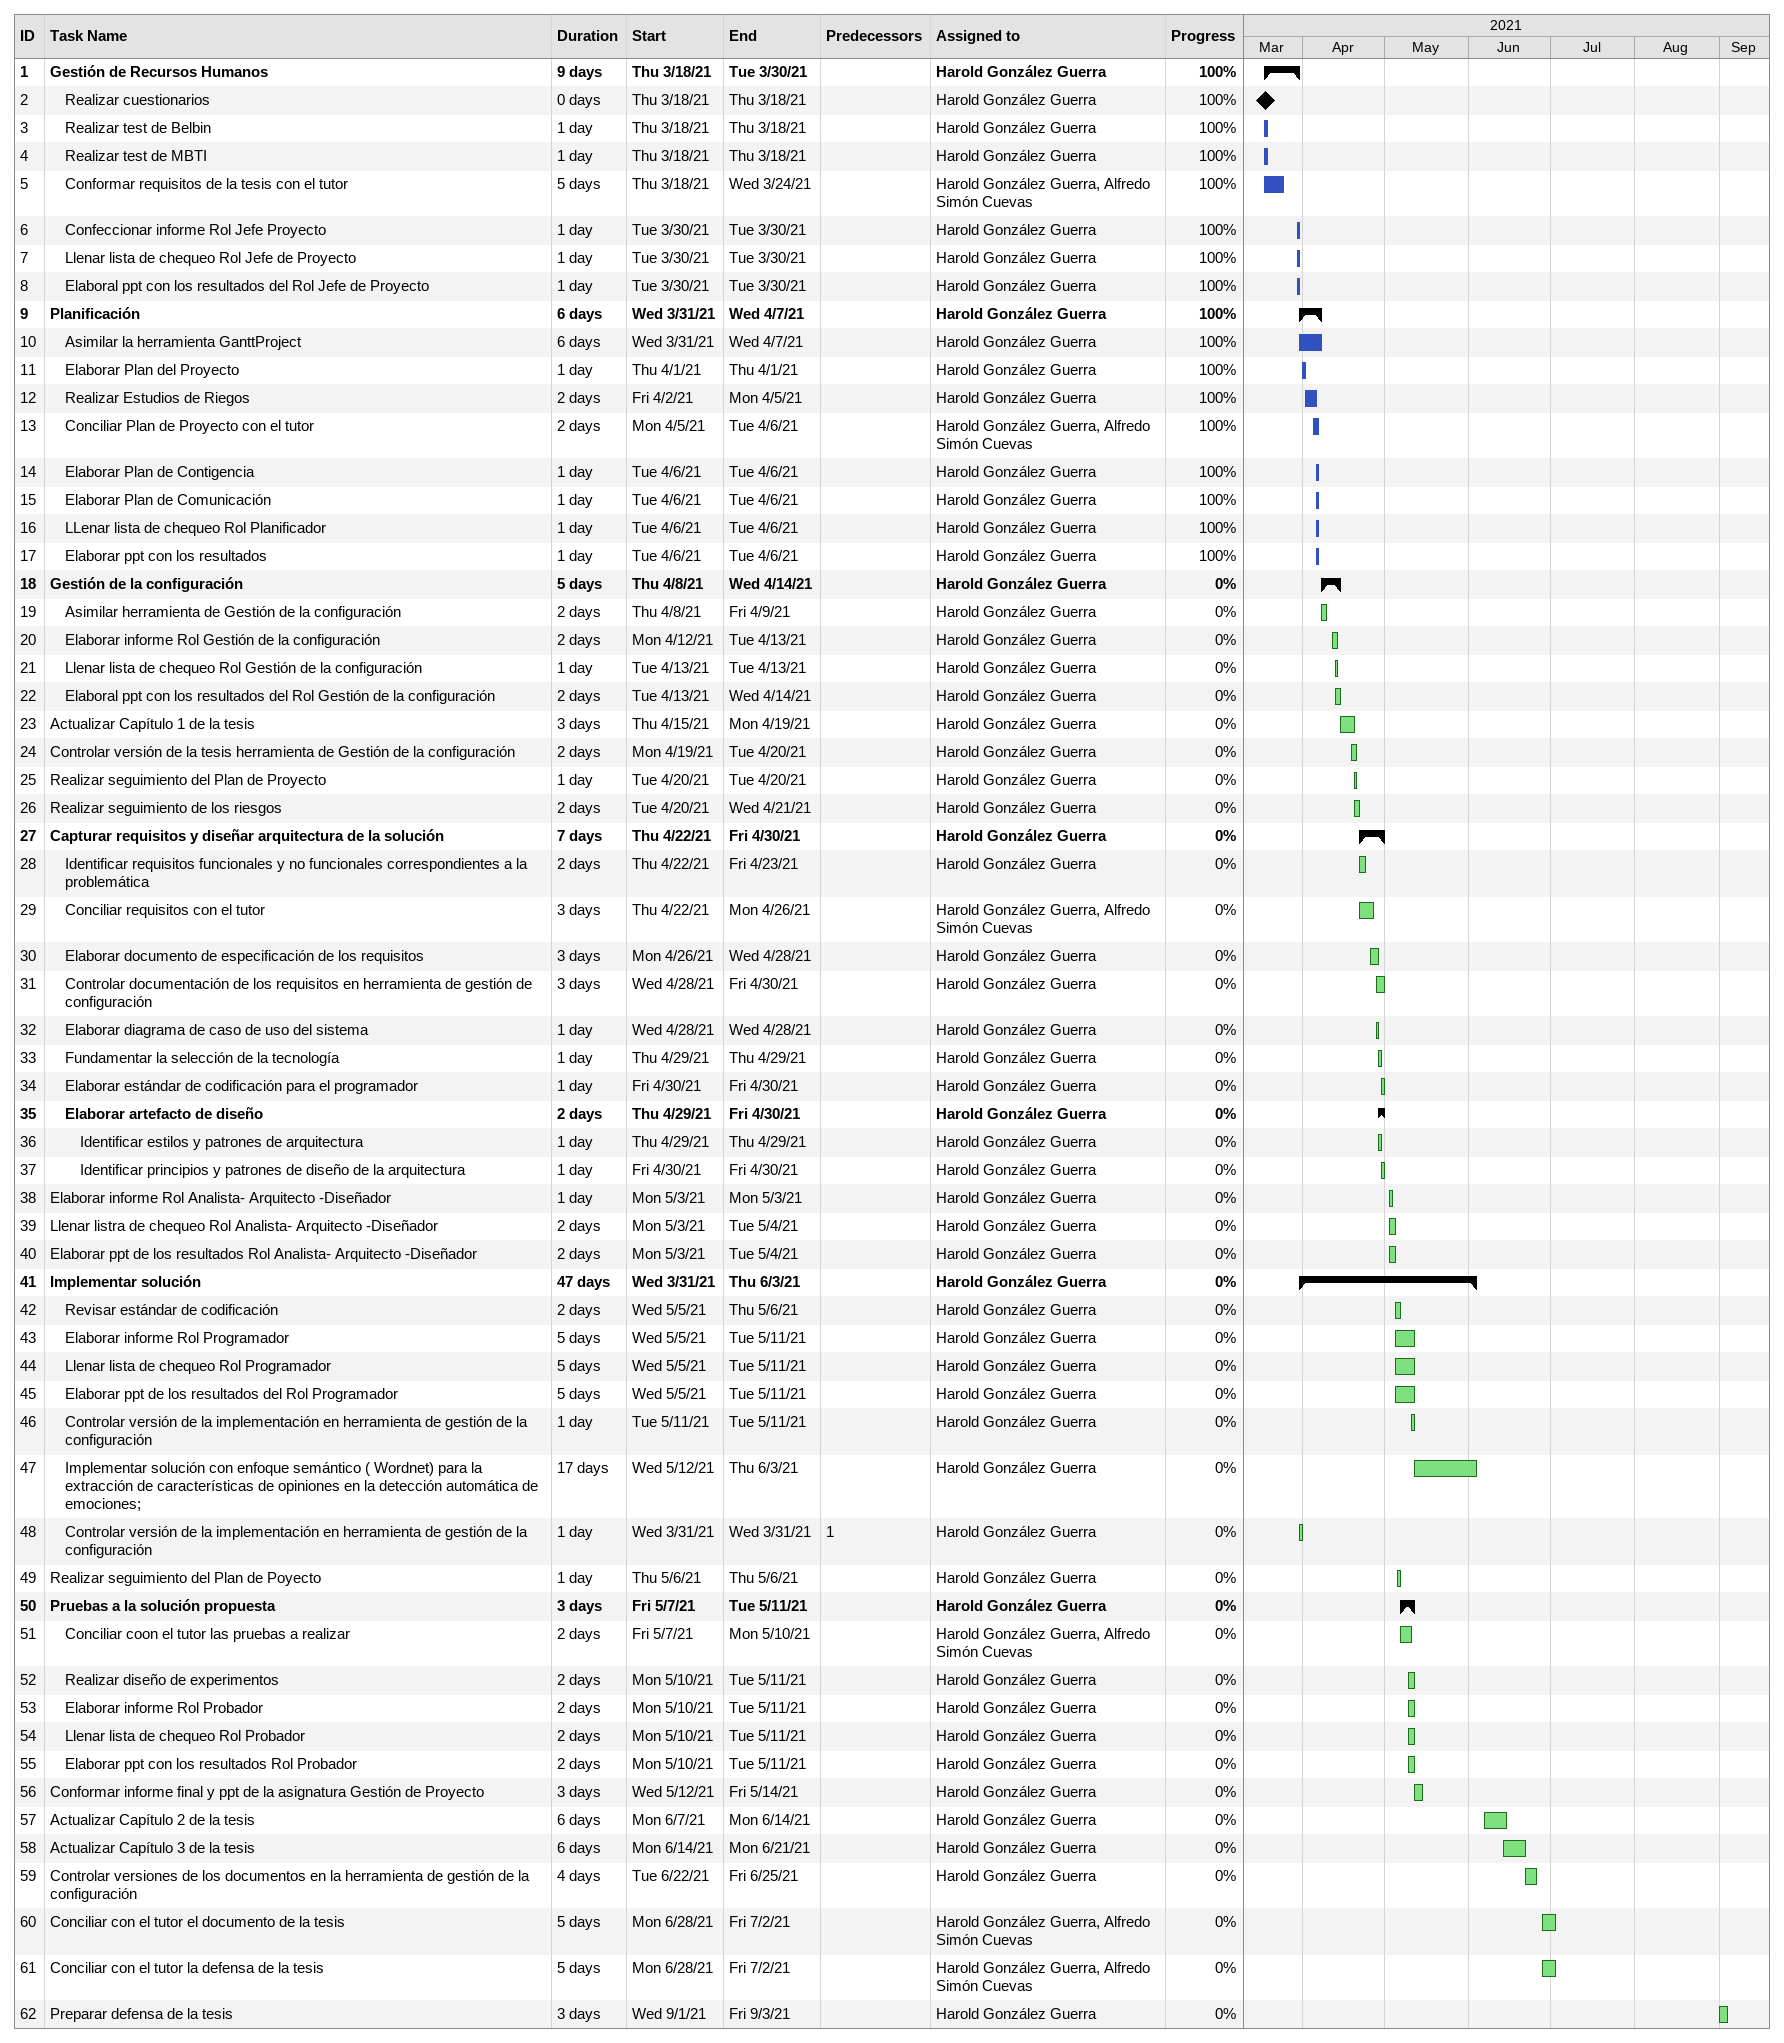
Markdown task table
| ID | Level | Task | Duration | Start | Finish | Predecessors | Resources | % complete |
|---|---|---|---|---|---|---|---|---|
| 1 | 1 | **Gestión de Recursos Humanos** | 9d | 2021-03-18 | 2021-03-30 |  | Harold González Guerra | 100 |
| 2 | 2 | Realizar cuestionarios | 0d | 2021-03-18 | 2021-03-18 |  | Harold González Guerra | 100 |
| 3 | 2 | Realizar test de Belbin | 1d | 2021-03-18 | 2021-03-18 |  | Harold González Guerra | 100 |
| 4 | 2 | Realizar test de MBTI | 1d | 2021-03-18 | 2021-03-18 |  | Harold González Guerra | 100 |
| 5 | 2 | Conformar requisitos de la tesis con el tutor | 5d | 2021-03-18 | 2021-03-24 |  | Harold González Guerra, Alfredo Simón Cuevas | 100 |
| 6 | 2 | Confeccionar informe Rol Jefe Proyecto | 1d | 2021-03-30 | 2021-03-30 |  | Harold González Guerra | 100 |
| 7 | 2 | Llenar lista de chequeo Rol Jefe de Proyecto | 1d | 2021-03-30 | 2021-03-30 |  | Harold González Guerra | 100 |
| 8 | 2 | Elaboral ppt con los resultados del Rol Jefe de Proyecto | 1d | 2021-03-30 | 2021-03-30 |  | Harold González Guerra | 100 |
| 9 | 1 | **Planificación** | 6d | 2021-03-31 | 2021-04-07 |  | Harold González Guerra | 100 |
| 10 | 2 | Asimilar la herramienta GanttProject | 6d | 2021-03-31 | 2021-04-07 |  | Harold González Guerra | 100 |
| 11 | 2 | Elaborar Plan del Proyecto | 1d | 2021-04-01 | 2021-04-01 |  | Harold González Guerra | 100 |
| 12 | 2 | Realizar Estudios de Riegos | 2d | 2021-04-02 | 2021-04-05 |  | Harold González Guerra | 100 |
| 13 | 2 | Conciliar Plan de Proyecto con el tutor | 2d | 2021-04-05 | 2021-04-06 |  | Harold González Guerra, Alfredo Simón Cuevas | 100 |
| 14 | 2 | Elaborar Plan de Contigencia | 1d | 2021-04-06 | 2021-04-06 |  | Harold González Guerra | 100 |
| 15 | 2 | Elaborar Plan de Comunicación | 1d | 2021-04-06 | 2021-04-06 |  | Harold González Guerra | 100 |
| 16 | 2 | LLenar lista de chequeo Rol Planificador | 1d | 2021-04-06 | 2021-04-06 |  | Harold González Guerra | 100 |
| 17 | 2 | Elaborar ppt con los resultados | 1d | 2021-04-06 | 2021-04-06 |  | Harold González Guerra | 100 |
| 18 | 1 | **Gestión de la configuración** | 5d | 2021-04-08 | 2021-04-14 |  | Harold González Guerra | 0 |
| 19 | 2 | Asimilar herramienta de Gestión de la configuración | 2d | 2021-04-08 | 2021-04-09 |  | Harold González Guerra | 0 |
| 20 | 2 | Elaborar informe Rol Gestión de la configuración | 2d | 2021-04-12 | 2021-04-13 |  | Harold González Guerra | 0 |
| 21 | 2 | Llenar lista de chequeo Rol Gestión de la configuración | 1d | 2021-04-13 | 2021-04-13 |  | Harold González Guerra | 0 |
| 22 | 2 | Elaboral ppt con los resultados del Rol Gestión de la configuración | 2d | 2021-04-13 | 2021-04-14 |  | Harold González Guerra | 0 |
| 23 | 1 | Actualizar Capítulo 1 de la tesis | 3d | 2021-04-15 | 2021-04-19 |  | Harold González Guerra | 0 |
| 24 | 1 | Controlar versión de la tesis herramienta de Gestión de la configuración | 2d | 2021-04-19 | 2021-04-20 |  | Harold González Guerra | 0 |
| 25 | 1 | Realizar seguimiento del Plan de Proyecto | 1d | 2021-04-20 | 2021-04-20 |  | Harold González Guerra | 0 |
| 26 | 1 | Realizar seguimiento de los riesgos | 2d | 2021-04-20 | 2021-04-21 |  | Harold González Guerra | 0 |
| 27 | 1 | **Capturar requisitos y diseñar arquitectura de la solución** | 7d | 2021-04-22 | 2021-04-30 |  | Harold González Guerra | 0 |
| 28 | 2 | Identificar requisitos funcionales y no funcionales correspondientes a la problemática | 2d | 2021-04-22 | 2021-04-23 |  | Harold González Guerra | 0 |
| 29 | 2 | Conciliar requisitos con el tutor | 3d | 2021-04-22 | 2021-04-26 |  | Harold González Guerra, Alfredo Simón Cuevas | 0 |
| 30 | 2 | Elaborar documento de especificación de los requisitos | 3d | 2021-04-26 | 2021-04-28 |  | Harold González Guerra | 0 |
| 31 | 2 | Controlar documentación de los requisitos en herramienta de gestión de configuración | 3d | 2021-04-28 | 2021-04-30 |  | Harold González Guerra | 0 |
| 32 | 2 | Elaborar diagrama de caso de uso del sistema | 1d | 2021-04-28 | 2021-04-28 |  | Harold González Guerra | 0 |
| 33 | 2 | Fundamentar la selección de la tecnología | 1d | 2021-04-29 | 2021-04-29 |  | Harold González Guerra | 0 |
| 34 | 2 | Elaborar estándar de codificación para el programador | 1d | 2021-04-30 | 2021-04-30 |  | Harold González Guerra | 0 |
| 35 | 2 | **Elaborar artefacto de diseño** | 2d | 2021-04-29 | 2021-04-30 |  | Harold González Guerra | 0 |
| 36 | 3 | Identificar estilos y patrones de arquitectura | 1d | 2021-04-29 | 2021-04-29 |  | Harold González Guerra | 0 |
| 37 | 3 | Identificar principios y patrones de diseño de la arquitectura | 1d | 2021-04-30 | 2021-04-30 |  | Harold González Guerra | 0 |
| 38 | 1 | Elaborar informe Rol Analista- Arquitecto -Diseñador | 1d | 2021-05-03 | 2021-05-03 |  | Harold González Guerra | 0 |
| 39 | 1 | Llenar listra de chequeo Rol Analista- Arquitecto -Diseñador | 2d | 2021-05-03 | 2021-05-04 |  | Harold González Guerra | 0 |
| 40 | 1 | Elaborar ppt de los resultados Rol Analista- Arquitecto -Diseñador | 2d | 2021-05-03 | 2021-05-04 |  | Harold González Guerra | 0 |
| 41 | 1 | **Implementar solución** | 47d | 2021-03-31 | 2021-06-03 |  | Harold González Guerra | 0 |
| 42 | 2 | Revisar estándar de codificación | 2d | 2021-05-05 | 2021-05-06 |  | Harold González Guerra | 0 |
| 43 | 2 | Elaborar informe Rol Programador | 5d | 2021-05-05 | 2021-05-11 |  | Harold González Guerra | 0 |
| 44 | 2 | Llenar lista de chequeo Rol Programador | 5d | 2021-05-05 | 2021-05-11 |  | Harold González Guerra | 0 |
| 45 | 2 | Elaborar ppt de los resultados del Rol Programador | 5d | 2021-05-05 | 2021-05-11 |  | Harold González Guerra | 0 |
| 46 | 2 | Controlar versión de la implementación en herramienta de gestión de la configuración | 1d | 2021-05-11 | 2021-05-11 |  | Harold González Guerra | 0 |
| 47 | 2 | Implementar solución con enfoque semántico ( Wordnet) para la extracción de características de opiniones en la detección automática de emociones; | 17d | 2021-05-12 | 2021-06-03 |  | Harold González Guerra | 0 |
| 48 | 2 | Controlar versión de la implementación en herramienta de gestión de la configuración | 1d | 2021-03-31 | 2021-03-31 | 1 | Harold González Guerra | 0 |
| 49 | 1 | Realizar seguimiento del Plan de Poyecto | 1d | 2021-05-06 | 2021-05-06 |  | Harold González Guerra | 0 |
| 50 | 1 | **Pruebas a la solución propuesta** | 3d | 2021-05-07 | 2021-05-11 |  | Harold González Guerra | 0 |
| 51 | 2 | Conciliar coon el tutor las pruebas a realizar | 2d | 2021-05-07 | 2021-05-10 |  | Harold González Guerra, Alfredo Simón Cuevas | 0 |
| 52 | 2 | Realizar diseño de experimentos | 2d | 2021-05-10 | 2021-05-11 |  | Harold González Guerra | 0 |
| 53 | 2 | Elaborar informe Rol Probador | 2d | 2021-05-10 | 2021-05-11 |  | Harold González Guerra | 0 |
| 54 | 2 | Llenar lista de chequeo Rol Probador | 2d | 2021-05-10 | 2021-05-11 |  | Harold González Guerra | 0 |
| 55 | 2 | Elaborar ppt con los resultados Rol Probador | 2d | 2021-05-10 | 2021-05-11 |  | Harold González Guerra | 0 |
| 56 | 1 | Conformar informe final y ppt de la asignatura Gestión de Proyecto | 3d | 2021-05-12 | 2021-05-14 |  | Harold González Guerra | 0 |
| 57 | 1 | Actualizar Capítulo 2 de la tesis | 6d | 2021-06-07 | 2021-06-14 |  | Harold González Guerra | 0 |
| 58 | 1 | Actualizar Capítulo 3 de la tesis | 6d | 2021-06-14 | 2021-06-21 |  | Harold González Guerra | 0 |
| 59 | 1 | Controlar versiones de los documentos en la herramienta de gestión de la configuración | 4d | 2021-06-22 | 2021-06-25 |  | Harold González Guerra | 0 |
| 60 | 1 | Conciliar con el tutor el documento de la tesis | 5d | 2021-06-28 | 2021-07-02 |  | Harold González Guerra, Alfredo Simón Cuevas | 0 |
| 61 | 1 | Conciliar con el tutor la defensa de la tesis | 5d | 2021-06-28 | 2021-07-02 |  | Harold González Guerra, Alfredo Simón Cuevas | 0 |
| 62 | 1 | Preparar defensa de la tesis | 3d | 2021-09-01 | 2021-09-03 |  | Harold González Guerra | 0 |
